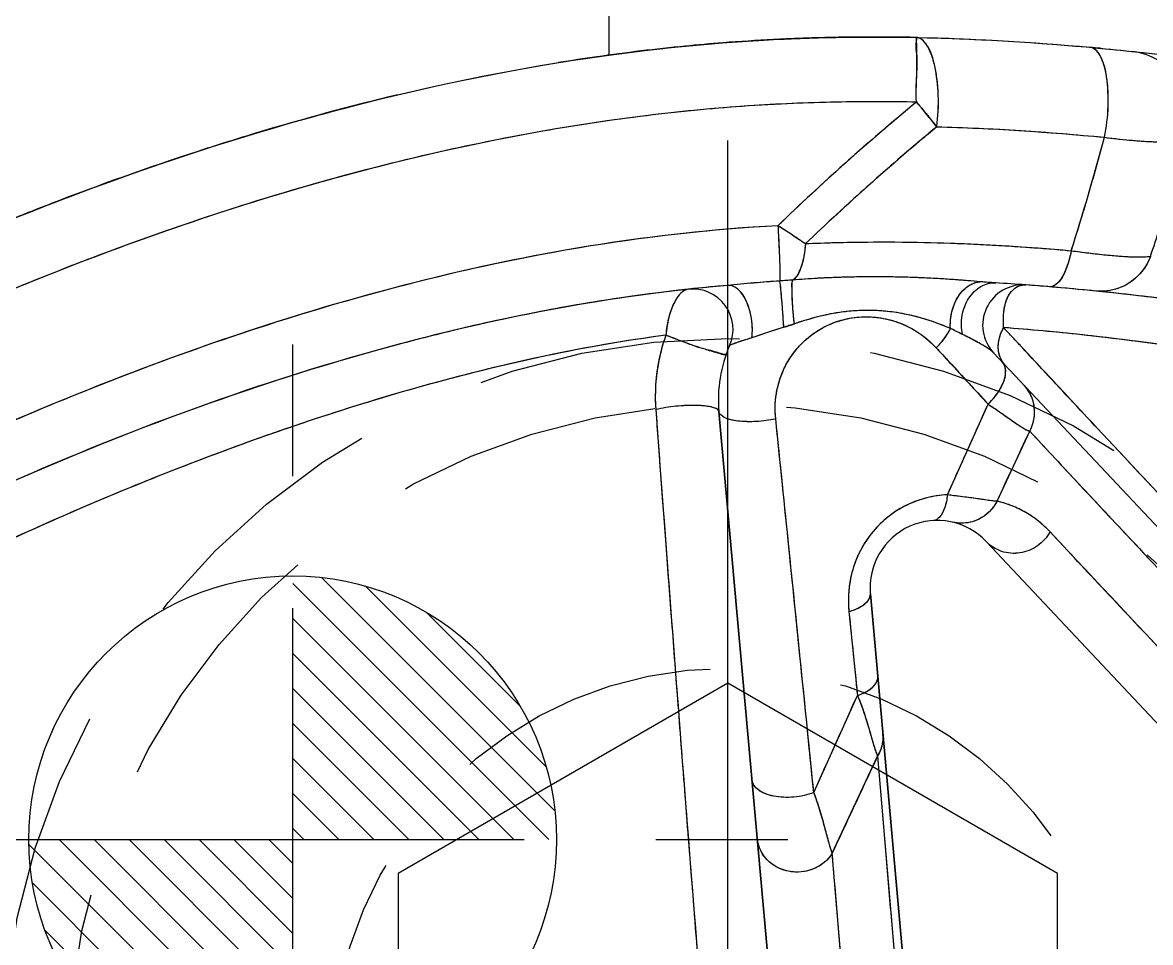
# Model space of a CAD drawing. Header units: millimetres. Extents: x 29875 to 31218, y -21313 to -20364.
# Drawn here: x 30574.47 to 30583.02, y -20643.32 to -20636.34 of the extents above; entities that cross this region are included whole.
import ezdxf

# ---------------------------------------------------------------- set-up
doc = ezdxf.new("R2010")
doc.units = ezdxf.units.MM
doc.header["$LTSCALE"] = 8
for name, pattern in [('CENTER', [2, 1.25, -0.25, 0.25, -0.25]), ('CENTER2', [1.125, 0.75, -0.125, 0.125, -0.125]), ('HIDDEN', [0.375, 0.25, -0.125]), ('HIDDEN2', [0.1875, 0.125, -0.0625])]:
    doc.linetypes.add(name, pattern=pattern)
for name, color, linetype in [('Cav-cor', 30, 'Continuous'), ('PIN', 5, 'Continuous'), ('PRODUCT', 1, 'Continuous'), ('SCREW', 52, 'HIDDEN')]:
    doc.layers.add(name, color=color, linetype=linetype)

# ---------------------------------------------------------------- blocks, each defined once
blk = doc.blocks.new('20100512.182342')
at = {"linetype": 'HIDDEN'}
blk.add_circle((0, 0), 5.5, dxfattribs=at)
at = {"layer": 'SCREW', "linetype": 'CENTER', "ltscale": 5}
blk.add_line((-7, 0), (7, 0), dxfattribs=at)
at = {"layer": 'SCREW', "linetype": 'Continuous'}
blk.add_lwpolyline([(-1.4434, 2.5), (-2.8868, 0), (-1.4434, -2.5), (1.4434, -2.5), (2.8868, 0), (1.4434, 2.5)], close=True, dxfattribs=at)
at = {"layer": 'SCREW'}
for radius in [5, 3]:
    blk.add_circle((0, 0), radius, dxfattribs=at)

msp = doc.modelspace()

# ---------------------------------------------------------------- hatches: boundary and pattern name
at = {"layer": 'PIN', "linetype": 'Continuous'}
h = msp.add_hatch(dxfattribs=at)
h.set_pattern_fill('ANSI31', color=141, scale=1.5, angle=90, style=0)
h.set_pattern_definition([(135, (63877.03219, -41308.11703), (-0.1325825215, -0.1325825215), [])])
h.paths.add_polyline_path([(30576.5198, -20642.5387), (30574.5198, -20642.5387, 0.414214), (30576.5198, -20644.5387)])
h.paths.add_polyline_path([(30576.5198, -20640.5387), (30576.5198, -20642.5387), (30578.5198, -20642.5387, 0.414214)])

# ---------------------------------------------------------------- linework, layer by layer
at = {"linetype": 'HIDDEN2'}
msp.add_lwpolyline([(30569.8198, -20651.2387), (30569.8198, -20637.2387, -0.414214), (30577.8198, -20629.2387), (30601.8198, -20629.2387, -0.414214), (30609.8198, -20637.2387), (30609.8198, -20651.2387, -0.414214), (30601.8198, -20659.2387), (30577.8198, -20659.2387, -0.414214)], format="xyb", close=True, dxfattribs=at)
at = {"layer": 'Cav-cor', "color": 241}
for p, q in [((30578.9179, -20627.6459), (30578.9179, -20636.591)), ((30581.9731, -20638.7241), (30581.9107, -20638.6569)), ((30582.0608, -20638.8184), (30581.9731, -20638.7241)), ((30579.833, -20638.7928), (30579.8329, -20638.7928)), ((30588.3525, -20645.785), (30581.8346, -20638.8481)), ((30582.2082, -20638.9768), (30582.0608, -20638.8184)), ((30579.7515, -20639.2933), (30580.1571, -20643.7982)), ((30581.4847, -20639.9247), (30581.7927, -20639.2372)), ((30581.8605, -20639.9724), (30582.1087, -20639.4419)), ((30587.7495, -20646.6328), (30581.7795, -20640.2791)), ((30581.4605, -20646.9006), (30580.8999, -20640.674)), ((30580.7377, -20640.8101), (30580.8017, -20641.4459)), ((30580.471, -20642.1817), (30580.8017, -20641.4459)), ((30580.6113, -20642.6424), (30580.9554, -20641.9069)), ((30580.9554, -20641.9069), (30581.3493, -20646.5882)), ((30580.9468, -20646.6461), (30580.6113, -20642.6424))]:
    msp.add_line(p, q, dxfattribs=at)
for centre, radius, start, end in [((30573.2206, -20643.6271), 10.4456, 38.43232, 39.76992), ((30593.4951, -20651.7018), 18.932, 129.69346, 133.73547), ((30563.5095, -20632.0826), 19.8406, 342.41626, 345.01017), ((30580.9338, -20651.3299), 13.0409, 94.90662, 96.22635), ((30580.9322, -20651.3123), 13.0232, 94.90607, 96.04966), ((30582.0576, -20638.6386), 0.306, 85.80029, 223.21562), ((30580.8115, -20655.5906), 17.3038, 85.79591, 86.55415), ((30580.6817, -20657.2897), 19.0078, 84.18061, 85.78107), ((30581.0087, -20651.966), 13.6814, 96.24768, 100.06876), ((30579.5526, -20638.6701), 0.306, 336.36188, 96.22379), ((30580.946, -20651.4462), 13.1578, 96.04804, 96.22267), ((30580.5177, -20658.9613), 20.6874, 83.9228, 84.19832), ((30579.2718, -20635.4968), 3.3036, 287.10761, 288.57039), ((30580.7674, -20639.2018), 1.02, 156.36232, 185.14459), ((31273.8621, -20588.2121), 696.4639, 184.2048427, 184.5753732), ((29615.2429, -20739.1565), 970.0873, 5.737156, 5.905365), ((30581.5186, -20640.7069), 0.7829, 92.48176, 117.27868), ((30581.6785, -20640.7509), 0.7995, 43.02741, 76.83908), ((30581.4078, -20640.6283), 0.51, 43.21628, 185.14459)]:
    msp.add_arc(centre, radius, start, end, dxfattribs=at)
for points, knots in [([(30578.9179, -20636.591), (30579.3323, -20636.5343), (30580.6494, -20636.408), (30581.9738, -20636.4674), (30582.8801, -20636.5626)], [0, 0, 0, 0, 0.31568, 1, 1, 1, 1]), ([(30581.2493, -20636.945), (30581.2477, -20636.913), (30581.2478, -20636.8501), (30581.2519, -20636.7593), (30581.2535, -20636.6758), (30581.2529, -20636.6031), (30581.2523, -20636.5504), (30581.2516, -20636.5155), (30581.2511, -20636.4952), (30581.25, -20636.4796), (30581.2496, -20636.4673), (30581.2478, -20636.462), (30581.2483, -20636.4572), (30581.2475, -20636.4571)], [0, 0, 0, 0, 0.196786, 0.385907, 0.558909, 0.709645, 0.832875, 0.882815, 0.924362, 0.957074, 0.980675, 0.995021, 1, 1, 1, 1]), ([(30581.4031, -20637.1342), (30581.414, -20637.0553), (30581.4198, -20636.9361), (30581.4084, -20636.7818), (30581.3912, -20636.6772), (30581.3649, -20636.5875), (30581.3297, -20636.508), (30581.2805, -20636.4578), (30581.2475, -20636.4571)], [0, 0, 0, 0, 0.326274, 0.486164, 0.633168, 0.760835, 0.864748, 1, 1, 1, 1]), ([(30582.675, -20637.2143), (30582.6912, -20637.1367), (30582.7051, -20637.0186), (30582.7043, -20636.8647), (30582.694, -20636.7596), (30582.6745, -20636.6695), (30582.6469, -20636.5988), (30582.612, -20636.5496), (30582.5796, -20636.533), (30582.5648, -20636.5317)], [0, 0, 0, 0, 0.325048, 0.484035, 0.630137, 0.757044, 0.860486, 0.939333, 1, 1, 1, 1]), ([(30583.304, -20637.229), (30583.3274, -20637.1575), (30583.3425, -20637.0022), (30583.2641, -20636.7837), (30583.1004, -20636.6205), (30582.9539, -20636.5703), (30582.8801, -20636.5626)], [0, 0, 0, 0, 0.251614, 0.502522, 0.751882, 1, 1, 1, 1]), ([(30563.5019, -20651.7936), (30563.7693, -20650.7819), (30564.3811, -20648.7778), (30565.4167, -20646.3663), (30566.4628, -20644.551), (30567.3703, -20643.2669), (30568.2389, -20642.2842), (30569.0016, -20641.5664), (30569.8063, -20640.896), (30570.8786, -20640.1419), (30572.2397, -20639.356), (30573.6532, -20638.669), (30575.5872, -20637.8674), (30577.6051, -20637.2698), (30579.6797, -20636.9672), (30580.7288, -20636.9344), (30581.2522, -20636.9448)], [0, 0, 0, 0, 0.124982, 0.249924, 0.312427, 0.374929, 0.437425, 0.468684, 0.499945, 0.56245, 0.624963, 0.687484, 0.750007, 0.874949, 0.937473, 1, 1, 1, 1]), ([(30581.2522, -20636.9448), (30581.0713, -20637.0951), (30580.713, -20637.4001), (30580.3687, -20637.7209), (30580.1993, -20637.8841)], [0, 0, 0, 0, 0.50001, 1, 1, 1, 1]), ([(30582.675, -20637.2143), (30582.7489, -20637.2237), (30582.8849, -20637.2386), (30583.0673, -20637.25), (30583.1923, -20637.2498), (30583.2658, -20637.2407), (30583.2932, -20637.2338), (30583.3039, -20637.229)], [0, 0, 0, 0, 0.353511, 0.648384, 0.867217, 0.944588, 1, 1, 1, 1]), ([(30580.1993, -20637.8841), (30579.7187, -20637.9104), (30578.7599, -20638.0163), (30576.8764, -20638.4207), (30575.0531, -20639.0582), (30573.3007, -20639.8534), (30571.6013, -20640.7528), (30570.0026, -20641.8467), (30568.6301, -20643.1987), (30567.7244, -20644.3249), (30566.9364, -20645.5356), (30566.0289, -20647.2331), (30565.1237, -20649.4667), (30564.5743, -20651.3116), (30564.3325, -20652.2423)], [0, 0, 0, 0, 0.062562, 0.125113, 0.250111, 0.312641, 0.375164, 0.50003, 0.562525, 0.625022, 0.687525, 0.750031, 0.874998, 1, 1, 1, 1]), ([(30580.1991, -20637.8841), (30580.2018, -20637.9325), (30580.2064, -20638.0238), (30580.2119, -20638.1471), (30580.2138, -20638.2385), (30580.215, -20638.2872), (30580.2134, -20638.3038)], [0, 0, 0, 0, 0.346217, 0.653037, 0.880757, 1, 1, 1, 1]), ([(30580.407, -20638.0227), (30580.3908, -20638.0114), (30580.3222, -20637.9642), (30580.2523, -20637.9189), (30580.1992, -20637.8841)], [0, 0, 0, 0, 0.23684, 1, 1, 1, 1]), ([(30582.4231, -20638.0764), (30582.2558, -20638.0616), (30581.5852, -20638.0109), (30580.911, -20638.0007), (30580.4069, -20638.0227)], [0, 0, 0, 0, 0.249731, 1, 1, 1, 1]), ([(30580.4071, -20638.0227), (30580.4028, -20638.0827), (30580.3906, -20638.1658), (30580.3513, -20638.2568), (30580.3255, -20638.2877), (30580.3115, -20638.2964)], [0, 0, 0, 0, 0.608198, 0.833635, 1, 1, 1, 1]), ([(30582.423, -20638.0764), (30582.4154, -20638.1144), (30582.4013, -20638.1684), (30582.3748, -20638.2351), (30582.3435, -20638.2966), (30582.2975, -20638.3506), (30582.2585, -20638.3474)], [0, 0, 0, 0, 0.351412, 0.506873, 0.644362, 1, 1, 1, 1]), ([(30583.0239, -20638.1177), (30583.0128, -20638.1201), (30582.9857, -20638.1231), (30582.9142, -20638.1249), (30582.7951, -20638.1187), (30582.6219, -20638.1022), (30582.4931, -20638.086), (30582.4231, -20638.0764)], [0, 0, 0, 0, 0.056592, 0.135134, 0.355043, 0.64894, 1, 1, 1, 1]), ([(30583.0239, -20638.1177), (30582.9935, -20638.1992), (30582.8774, -20638.346), (30582.6944, -20638.3885), (30582.6089, -20638.3798)], [0, 0, 0, 0, 0.502945, 1, 1, 1, 1]), ([(30581.731, -20638.3091), (30581.6201, -20638.2999), (30581.3917, -20638.2812), (30581.0419, -20638.2707), (30580.6794, -20638.2726), (30580.4351, -20638.2864), (30580.3115, -20638.2964)], [0, 0, 0, 0, 0.234911, 0.483784, 0.738249, 1, 1, 1, 1]), ([(30579.9985, -20638.5889), (30579.9931, -20638.554), (30579.9788, -20638.4961), (30579.9452, -20638.4235), (30579.9083, -20638.3738), (30579.8655, -20638.3421), (30579.833, -20638.3355), (30579.8184, -20638.3368)], [0, 0, 0, 0, 0.317355, 0.53114, 0.715395, 0.868692, 1, 1, 1, 1]), ([(30580.2134, -20638.3038), (30580.1467, -20638.3079), (30580.015, -20638.318), (30579.8836, -20638.3315), (30579.8185, -20638.3371)], [0, 0, 0, 0, 0.505564, 1, 1, 1, 1]), ([(30580.2436, -20638.6542), (30580.2413, -20638.6146), (30580.2362, -20638.5388), (30580.2287, -20638.4359), (30580.2206, -20638.3589), (30580.2168, -20638.3176), (30580.2134, -20638.3038)], [0, 0, 0, 0, 0.338247, 0.647482, 0.879463, 1, 1, 1, 1]), ([(30580.3239, -20638.6283), (30580.3197, -20638.591), (30580.3129, -20638.5198), (30580.3069, -20638.423), (30580.3053, -20638.3548), (30580.3078, -20638.3154), (30580.3097, -20638.3014), (30580.3115, -20638.2964)], [0, 0, 0, 0, 0.338387, 0.644023, 0.874291, 0.951484, 1, 1, 1, 1]), ([(30581.5072, -20638.6633), (30581.5045, -20638.621), (30581.5122, -20638.5365), (30581.5575, -20638.4232), (30581.632, -20638.339), (30581.6991, -20638.3116), (30581.731, -20638.3091)], [0, 0, 0, 0, 0.278699, 0.548419, 0.789756, 1, 1, 1, 1]), ([(30581.5983, -20638.7086), (30581.5886, -20638.6616), (30581.5876, -20638.5644), (30581.6367, -20638.4328), (30581.7291, -20638.3376), (30581.813, -20638.3158), (30581.8515, -20638.3181)], [0, 0, 0, 0, 0.272526, 0.538273, 0.780336, 1, 1, 1, 1]), ([(30581.8515, -20638.3181), (30581.8417, -20638.3175), (30581.8015, -20638.3149), (30581.7614, -20638.3117), (30581.731, -20638.3091)], [0, 0, 0, 0, 0.244182, 1, 1, 1, 1]), ([(30581.9108, -20638.6569), (30581.9071, -20638.6134), (30581.908, -20638.5328), (30581.9351, -20638.425), (30581.9861, -20638.3597), (30582.0381, -20638.3342), (30582.066, -20638.3323), (30582.08, -20638.3334)], [0, 0, 0, 0, 0.319172, 0.584437, 0.801118, 0.897315, 1, 1, 1, 1]), ([(30579.5194, -20638.3659), (30578.7303, -20638.452), (30576.9157, -20638.8167), (30574.1924, -20639.8434), (30571.7083, -20641.1578), (30570.4421, -20642.0876), (30569.9141, -20642.5514)], [0, 0, 0, 0, 0.232729, 0.537962, 0.790975, 1, 1, 1, 1]), ([(30579.5195, -20638.366), (30579.4983, -20638.3683), (30579.4659, -20638.389), (30579.4341, -20638.4291), (30579.3995, -20638.4898), (30579.3664, -20638.5856), (30579.3535, -20638.6692), (30579.3493, -20638.714)], [0, 0, 0, 0, 0.156707, 0.259118, 0.379481, 0.668525, 1, 1, 1, 1]), ([(30591.8867, -20640.2377), (30591.223, -20640.0753), (30589.4572, -20639.6583), (30586.5574, -20639.0307), (30584.137, -20638.5592), (30582.89, -20638.4093), (30582.6851, -20638.3877)], [0, 0, 0, 0, 0.217474, 0.575912, 0.929783, 1, 1, 1, 1]), ([(30581.5072, -20638.6633), (30581.4228, -20638.6272), (30581.2413, -20638.5632), (30580.9471, -20638.5171), (30580.6325, -20638.5358), (30580.4268, -20638.5939), (30580.3239, -20638.6283)], [0, 0, 0, 0, 0.226909, 0.474123, 0.731531, 1, 1, 1, 1]), ([(30580.0025, -20638.7338), (30580.0037, -20638.7221), (30580.0069, -20638.6738), (30580.004, -20638.6251), (30579.9985, -20638.5889)], [0, 0, 0, 0, 0.243912, 1, 1, 1, 1]), ([(30580.1821, -20639.3484), (30580.1745, -20639.2743), (30580.1821, -20639.1201), (30580.2661, -20638.9031), (30580.418, -20638.7244), (30580.6172, -20638.6084), (30580.8365, -20638.5641), (30581.0518, -20638.5883), (30581.2455, -20638.6716), (30581.3531, -20638.7601), (30581.3993, -20638.8102)], [0, 0, 0, 0, 0.127256, 0.258483, 0.390384, 0.519672, 0.644761, 0.765757, 0.883686, 1, 1, 1, 1]), ([(30580.2436, -20638.6542), (30580.2022, -20638.6669), (30580.1218, -20638.6934), (30580.0419, -20638.7215), (30580.0025, -20638.7338)], [0, 0, 0, 0, 0.51201, 1, 1, 1, 1]), ([(30581.3993, -20638.8102), (30581.4108, -20638.7989), (30581.4525, -20638.7545), (30581.4881, -20638.7038), (30581.5072, -20638.6633)], [0, 0, 0, 0, 0.264814, 1, 1, 1, 1]), ([(30581.5983, -20638.7086), (30581.5909, -20638.705), (30581.5605, -20638.69), (30581.5301, -20638.6748), (30581.5072, -20638.6633)], [0, 0, 0, 0, 0.243133, 1, 1, 1, 1]), ([(30581.92, -20638.939), (30581.9046, -20638.9226), (30581.8795, -20638.882), (30581.866, -20638.8096), (30581.8764, -20638.7316), (30581.8972, -20638.6813), (30581.9108, -20638.657)], [0, 0, 0, 0, 0.224754, 0.462892, 0.721557, 1, 1, 1, 1]), ([(30593.6073, -20641.0911), (30592.9338, -20640.9158), (30591.9212, -20640.663), (30590.5691, -20640.3455), (30589.5694, -20640.1206), (30588.6217, -20639.9158), (30587.5722, -20639.6816), (30586.4777, -20639.4243), (30585.307, -20639.1675), (30584.2085, -20638.9548), (30583.0821, -20638.7733), (30582.3123, -20638.6869), (30581.9107, -20638.6569)], [0, 0, 0, 0, 0.174614, 0.261836, 0.348463, 0.43171, 0.505097, 0.618261, 0.713794, 0.805795, 0.898957, 1, 1, 1, 1]), ([(30579.3495, -20638.714), (30578.5183, -20638.825), (30577.2624, -20639.1352), (30575.6268, -20639.7191), (30574.382, -20640.2491), (30573.1599, -20640.849), (30571.9737, -20641.5261), (30570.8435, -20642.2975), (30570.1473, -20642.8897), (30569.8187, -20643.2058)], [0, 0, 0, 0, 0.235748, 0.361238, 0.488212, 0.615827, 0.743751, 0.871837, 1, 1, 1, 1]), ([(30579.3495, -20638.714), (30579.3334, -20638.7593), (30579.2788, -20638.9421), (30579.2623, -20639.1363), (30579.2729, -20639.2785)], [0, 0, 0, 0, 0.251808, 1, 1, 1, 1]), ([(30579.6465, -20638.8213), (30579.6218, -20638.8134), (30579.5218, -20638.7803), (30579.4229, -20638.7441), (30579.3495, -20638.714)], [0, 0, 0, 0, 0.246507, 1, 1, 1, 1]), ([(30580.0025, -20638.7338), (30579.9808, -20638.7406), (30579.9496, -20638.7503), (30579.9102, -20638.7631), (30579.8853, -20638.7714), (30579.8649, -20638.7787), (30579.8488, -20638.7845), (30579.8394, -20638.7892), (30579.8336, -20638.7913), (30579.833, -20638.7928)], [0, 0, 0, 0, 0.378652, 0.545476, 0.692272, 0.815063, 0.909795, 0.972431, 1, 1, 1, 1]), ([(30581.7377, -20638.7816), (30581.7271, -20638.7755), (30581.6813, -20638.75), (30581.6345, -20638.7262), (30581.5983, -20638.7086)], [0, 0, 0, 0, 0.233723, 1, 1, 1, 1]), ([(30581.8106, -20638.8278), (30581.8054, -20638.824), (30581.7818, -20638.8075), (30581.7571, -20638.7927), (30581.7377, -20638.7816)], [0, 0, 0, 0, 0.224106, 1, 1, 1, 1]), ([(30579.7616, -20638.8543), (30579.7538, -20638.8525), (30579.7151, -20638.8426), (30579.6769, -20638.8309), (30579.6465, -20638.8213)], [0, 0, 0, 0, 0.200263, 1, 1, 1, 1]), ([(30579.8067, -20638.8591), (30579.8062, -20638.8604), (30579.8009, -20638.8612), (30579.7927, -20638.8604), (30579.7785, -20638.8582), (30579.7678, -20638.8558), (30579.7616, -20638.8543)], [0, 0, 0, 0, 0.086568, 0.279296, 0.584589, 1, 1, 1, 1]), ([(30581.3993, -20638.8102), (30581.4324, -20638.846), (30581.5636, -20638.9883), (30581.6947, -20639.1307), (30581.7927, -20639.2372)], [0, 0, 0, 0, 0.251822, 1, 1, 1, 1]), ([(30581.8346, -20638.8481), (30581.833, -20638.8464), (30581.8255, -20638.8391), (30581.8172, -20638.8326), (30581.8106, -20638.8278)], [0, 0, 0, 0, 0.217512, 1, 1, 1, 1]), ([(30581.8861, -20639.1188), (30581.8957, -20639.102), (30581.9226, -20639.0472), (30581.9347, -20638.9754), (30581.9145, -20638.9374)], [0, 0, 0, 0, 0.30995, 1, 1, 1, 1]), ([(30588.5111, -20645.5666), (30587.8142, -20644.8545), (30586.5707, -20643.6192), (30584.9306, -20641.8776), (30583.5295, -20640.3903), (30582.6496, -20639.4509), (30582.2082, -20638.9768)], [0, 0, 0, 0, 0.327786, 0.576559, 0.786925, 1, 1, 1, 1]), ([(30581.7928, -20639.2373), (30581.8021, -20639.2283), (30581.837, -20639.192), (30581.8676, -20639.1513), (30581.8861, -20639.1188)], [0, 0, 0, 0, 0.257316, 1, 1, 1, 1]), ([(30582.1087, -20639.4419), (30582.138, -20639.3875), (30582.164, -20639.2582), (30582.1075, -20639.1386), (30582.0658, -20639.0941)], [0, 0, 0, 0, 0.503194, 1, 1, 1, 1]), ([(30579.7515, -20639.2933), (30579.7508, -20639.2862), (30579.7349, -20639.2706), (30579.7, -20639.2595), (30579.6479, -20639.2502), (30579.5547, -20639.2444), (30579.4272, -20639.2503), (30579.3232, -20639.2663), (30579.2729, -20639.2785)], [0, 0, 0, 0, 0.043492, 0.117631, 0.225908, 0.362562, 0.68521, 1, 1, 1, 1]), ([(30580.1821, -20639.3484), (30580.1343, -20639.3595), (30580.0608, -20639.3695), (30579.9644, -20639.3712), (30579.8978, -20639.3667), (30579.8397, -20639.3559), (30579.7886, -20639.3396), (30579.7533, -20639.3132), (30579.7515, -20639.2933)], [0, 0, 0, 0, 0.323445, 0.484646, 0.633719, 0.763355, 0.868309, 1, 1, 1, 1]), ([(30581.7928, -20639.2373), (30581.8304, -20639.2611), (30581.8972, -20639.3066), (30581.9851, -20639.3696), (30582.0462, -20639.4114), (30582.0854, -20639.4334), (30582.1016, -20639.4402), (30582.1087, -20639.4419)], [0, 0, 0, 0, 0.354411, 0.642162, 0.861256, 0.941758, 1, 1, 1, 1]), ([(30582.1087, -20639.4419), (30582.3808, -20639.7347), (30583.0688, -20640.4709), (30584.3472, -20641.8237), (30586.0886, -20643.6853), (30587.3931, -20645.123), (30588.1147, -20645.9365)], [0, 0, 0, 0, 0.135545, 0.341705, 0.631227, 1, 1, 1, 1]), ([(30581.4847, -20639.9247), (30581.4808, -20639.9587), (30581.4692, -20640.0178), (30581.4427, -20640.0739), (30581.4254, -20640.0932)], [0, 0, 0, 0, 0.568498, 1, 1, 1, 1]), ([(30581.8605, -20639.9724), (30581.8425, -20639.9732), (30581.7969, -20639.9667), (30581.716, -20639.9546), (30581.6087, -20639.9401), (30581.5287, -20639.931), (30581.4848, -20639.9248)], [0, 0, 0, 0, 0.143083, 0.361803, 0.648861, 1, 1, 1, 1]), ([(30581.8605, -20639.9724), (30581.8306, -20640.0312), (30581.7302, -20640.132), (30581.5881, -20640.1468), (30581.5247, -20640.1319)], [0, 0, 0, 0, 0.503429, 1, 1, 1, 1]), ([(30581.1597, -20640.0111), (30581.0694, -20640.0578), (30580.9053, -20640.189), (30580.8047, -20640.3729), (30580.7732, -20640.4702)], [0, 0, 0, 0, 0.498925, 1, 1, 1, 1]), ([(30582.2629, -20640.2053), (30582.2397, -20640.2471), (30582.1732, -20640.3207), (30582.0372, -20640.3757), (30581.8925, -20640.3646), (30581.8109, -20640.3124), (30581.7795, -20640.2791)], [0, 0, 0, 0, 0.25466, 0.507799, 0.756035, 1, 1, 1, 1]), ([(30587.9462, -20646.3591), (30587.6296, -20646.0011), (30586.9968, -20645.2916), (30585.8138, -20643.993), (30584.237, -20642.2987), (30582.9696, -20640.9625), (30582.2629, -20640.2053)], [0, 0, 0, 0, 0.171166, 0.340448, 0.629091, 1, 1, 1, 1]), ([(30580.7732, -20640.4702), (30580.7641, -20640.4983), (30580.7349, -20640.609), (30580.7291, -20640.7257), (30580.7377, -20640.8101)], [0, 0, 0, 0, 0.258511, 1, 1, 1, 1]), ([(30580.7377, -20640.8101), (30580.7613, -20640.8028), (30580.8042, -20640.7866), (30580.8574, -20640.7543), (30580.8928, -20640.7172), (30580.9011, -20640.687), (30580.8999, -20640.674)], [0, 0, 0, 0, 0.330367, 0.608035, 0.826187, 1, 1, 1, 1]), ([(30580.8018, -20641.4461), (30580.8247, -20641.4383), (30580.8617, -20641.4226), (30580.9068, -20641.393), (30580.9433, -20641.3579), (30580.9583, -20641.3218), (30580.9563, -20641.3005)], [0, 0, 0, 0, 0.322292, 0.533271, 0.714175, 1, 1, 1, 1]), ([(30580.8018, -20641.4461), (30580.8183, -20641.4818), (30580.8448, -20641.5525), (30580.8856, -20641.6817), (30580.911, -20641.7745), (30580.9288, -20641.832)], [0, 0, 0, 0, 0.289787, 0.55591, 1, 1, 1, 1]), ([(30580.9554, -20641.9069), (30580.9708, -20641.8822), (30580.994, -20641.8281), (30580.9985, -20641.7693), (30580.9959, -20641.7407)], [0, 0, 0, 0, 0.503689, 1, 1, 1, 1]), ([(30580.9288, -20641.832), (30580.93, -20641.8358), (30580.9345, -20641.85), (30580.9391, -20641.8641), (30580.9427, -20641.8743)], [0, 0, 0, 0, 0.269163, 1, 1, 1, 1]), ([(30580.9427, -20641.8743), (30580.9438, -20641.8775), (30580.9477, -20641.8884), (30580.9519, -20641.8993), (30580.9554, -20641.9069)], [0, 0, 0, 0, 0.284002, 1, 1, 1, 1]), ([(30580.471, -20642.1818), (30580.4232, -20642.2005), (30580.3458, -20642.217), (30580.2428, -20642.2194), (30580.169, -20642.2109), (30580.1042, -20642.1927), (30580.052, -20642.1659), (30580.0157, -20642.1309), (30580.0043, -20642.1016), (30580.0031, -20642.0879)], [0, 0, 0, 0, 0.293968, 0.44498, 0.588234, 0.717434, 0.828519, 0.920877, 1, 1, 1, 1]), ([(30580.6113, -20642.6424), (30580.6016, -20642.6172), (30580.5836, -20642.5548), (30580.5553, -20642.4489), (30580.52, -20642.3202), (30580.4904, -20642.2289), (30580.4711, -20642.1819)], [0, 0, 0, 0, 0.168429, 0.403404, 0.683863, 1, 1, 1, 1]), ([(30580.6113, -20642.6424), (30580.5784, -20642.6944), (30580.4738, -20642.7789), (30580.2782, -20642.7971), (30580.1043, -20642.7084), (30580.0482, -20642.5894), (30580.043, -20642.5309)], [0, 0, 0, 0, 0.251055, 0.509254, 0.760523, 1, 1, 1, 1])]:
    msp.add_open_spline(points, degree=3, knots=knots, dxfattribs=at)
for points in [[(30582.8801, -20636.5626), (30583.8279, -20636.662), (30584.7756, -20636.821), (30585.7194, -20637.0024)], [(30574.4215, -20637.8222), (30575.8808, -20637.238), (30577.3901, -20636.8), (30578.9179, -20636.591)], [(30581.4037, -20637.1342), (30581.8281, -20637.1454), (30582.2523, -20637.1735), (30582.675, -20637.2143)], [(30580.3115, -20638.2964), (30580.2788, -20638.2992), (30580.2461, -20638.3014), (30580.2133, -20638.3034)], [(30581.9145, -20638.9374), (30581.9112, -20638.9311), (30581.907, -20638.9251), (30581.9021, -20638.9199)]]:
    msp.add_open_spline(points, degree=3, dxfattribs=at)
at = {"layer": 'PIN', "color": 141, "linetype": 'CENTER2'}
for p, q in [((30576.5198, -20646.784), (30576.5198, -20638.2933)), ((30572.2745, -20642.5387), (30580.7652, -20642.5387))]:
    msp.add_line(p, q, dxfattribs=at)
at = {"layer": 'PIN', "color": 141, "linetype": 'Continuous'}
msp.add_circle((30576.5198, -20642.5387), 2, dxfattribs=at)
at = {"layer": 'PRODUCT'}
for p, q in [((30581.8346, -20638.8481), (30588.3525, -20645.785)), ((30580.1571, -20643.7982), (30579.7515, -20639.2933)), ((30587.7495, -20646.6328), (30581.7795, -20640.2791)), ((30580.8999, -20640.674), (30581.4596, -20646.8905))]:
    msp.add_line(p, q, dxfattribs=at)
for centre, radius, start, end in [((30582.0576, -20638.6386), 0.306, 85.80174, 223.21451), ((30579.5526, -20638.6702), 0.306, 336.36985, 96.22379), ((30580.7674, -20639.2018), 1.02, 156.36049, 185.14459), ((30581.4078, -20640.6283), 0.51, 43.21628, 185.14459)]:
    msp.add_arc(centre, radius, start, end, dxfattribs=at)
for points, start_tangent, end_tangent in [([(30562.9969, -20651.6853), (30568.3241, -20641.517), (30573.2826, -20638.3111), (30580.1646, -20636.4731), (30581.2475, -20636.4571)], (0.255582, 0.966787), (0.999803, -0.019852)), ([(30580.2926, -20636.4671), (30580.1646, -20636.4731), (30579.7821, -20636.4978)], (-0.99911, -0.042184), (-0.996957, -0.077955)), ([(30580.5558, -20636.4584), (30580.2926, -20636.4671)], (-0.999708, -0.024175), (-0.99911, -0.042184)), ([(30580.8372, -20636.4542), (30580.5558, -20636.4584)], (-0.999984, -0.005681), (-0.999708, -0.024175)), ([(30581.0845, -20636.4547), (30580.8372, -20636.4542)], (-0.999951, 0.009917), (-0.999984, -0.005681)), ([(30581.1289, -20636.4552), (30581.0845, -20636.4547)], (-0.99992, 0.01265), (-0.999951, 0.009917)), ([(30581.2473, -20636.4571), (30581.1289, -20636.4552)], (-0.999803, 0.019839), (-0.99992, 0.01265)), ([(30581.2493, -20636.945), (30581.252, -20636.7435), (30581.2526, -20636.5818), (30581.2505, -20636.4861), (30581.2475, -20636.4571)], (-0.048439, 0.998826), (-0.999803, 0.019859)), ([(30581.2475, -20636.4571), (30582.5648, -20636.5317)], (0.999803, -0.019852), (0.995927, -0.090163)), ([(30581.4031, -20637.1342), (30581.4152, -20636.8956), (30581.3881, -20636.6728), (30581.3278, -20636.5151), (30581.2475, -20636.4571)], (0.1377, 0.990474), (-0.999803, 0.019851)), ([(30579.4963, -20636.523), (30578.8263, -20636.6038)], (-0.99524, -0.097451), (-0.989948, -0.14143)), ([(30579.7821, -20636.4978), (30579.4963, -20636.523)], (-0.996957, -0.077955), (-0.99524, -0.097451)), ([(30582.5648, -20636.5317), (30582.8801, -20636.5626)], (0.995927, -0.090163), (0.994539, -0.104369)), ([(30582.675, -20637.2143), (30582.7034, -20636.978), (30582.6913, -20636.7552), (30582.6415, -20636.5947), (30582.5648, -20636.5317)], (0.205049, 0.978752), (-0.995927, 0.090165)), ([(30582.6461, -20636.5392), (30582.5649, -20636.5317)], (-0.99558, 0.093921), (-0.995927, 0.090169)), ([(30582.8801, -20636.5626), (30585.7311, -20637.0046)], (0.994539, -0.104369), (0.981996, -0.1889)), ([(30583.304, -20637.229), (30583.3256, -20637.0043), (30583.2495, -20636.7924), (30583.0906, -20636.6349), (30582.8801, -20636.5626)], (0.310826, 0.950467), (-0.994554, 0.104219)), ([(30578.8263, -20636.6038), (30578.5355, -20636.6481)], (-0.989948, -0.14143), (-0.987157, -0.159754)), ([(30577.3168, -20636.8923), (30576.2386, -20637.1834)], (-0.972823, -0.23155), (-0.957478, -0.288507)), ([(30563.5019, -20651.7936), (30564.2076, -20649.4415), (30565.0018, -20647.3762), (30565.8752, -20645.5894), (30566.8104, -20644.0721), (30567.7902, -20642.8042), (30568.7683, -20641.7889), (30569.7625, -20640.9503), (30570.856, -20640.1842), (30572.0618, -20639.4727), (30573.3334, -20638.8327), (30574.5718, -20638.2942), (30575.6959, -20637.8752), (30576.7008, -20637.5609), (30577.6184, -20637.3264), (30578.4669, -20637.1565), (30579.2509, -20637.0419), (30579.974, -20636.974), (30580.6397, -20636.9448), (30581.2522, -20636.9448)], (0.255559, 0.966793), (0.999803, -0.019855)), ([(30581.2522, -20636.9448), (30580.7014, -20637.4175), (30580.1993, -20637.8841)], (-0.769234, -0.638967), (-0.720185, -0.693782)), ([(30581.2493, -20636.945), (30581.3028, -20637.0098), (30581.3545, -20637.0734), (30581.4031, -20637.1342)], (0.639554, -0.768746), (0.620615, -0.784115)), ([(30581.4037, -20637.1342), (30580.8838, -20637.5816), (30580.4069, -20638.0227)], (-0.769062, -0.639174), (-0.72208, -0.69181)), ([(30581.4037, -20637.1342), (30582.027, -20637.1623), (30582.675, -20637.2143)], (0.999653, -0.026337), (0.995359, -0.096235)), ([(30576.2386, -20637.1834), (30575.8716, -20637.2977)], (-0.957478, -0.288507), (-0.951856, -0.306545)), ([(30582.4231, -20638.0764), (30582.5513, -20637.6556), (30582.675, -20637.2143)], (0.302115, 0.953271), (0.25843, 0.96603)), ([(30582.675, -20637.2143), (30582.8632, -20637.235), (30583.0453, -20637.2475), (30583.2016, -20637.2472), (30583.3039, -20637.229)], (0.992114, -0.125338), (0.913187, 0.407541)), ([(30583.0239, -20638.1177), (30583.167, -20637.6805), (30583.3039, -20637.229)], (0.321217, 0.947006), (0.279073, 0.96027)), ([(30575.8716, -20637.2977), (30574.7509, -20637.6931)], (-0.951856, -0.306545), (-0.933852, -0.35766)), ([(30574.7509, -20637.6931), (30574.5305, -20637.7788)], (-0.933852, -0.35766), (-0.930205, -0.367041)), ([(30574.5305, -20637.7788), (30574.4041, -20637.8291)], (-0.930205, -0.367041), (-0.928104, -0.372322)), ([(30580.1993, -20637.8841), (30578.6847, -20638.0535), (30577.3549, -20638.3383), (30576.1823, -20638.6847), (30575.1399, -20639.0605), (30574.2076, -20639.4476), (30573.3797, -20639.8311), (30572.6507, -20640.2021), (30571.9868, -20640.5718), (30571.356, -20640.9568), (30570.7299, -20641.3789), (30570.0846, -20641.866), (30569.6175, -20642.2597)], (-0.998497, -0.054798), (-0.748719, -0.662888)), ([(30580.1991, -20637.8841), (30580.2066, -20638.0293), (30580.2118, -20638.1581), (30580.2142, -20638.2538), (30580.2134, -20638.3038)], (0.055723, -0.998446), (-0.096703, -0.995313)), ([(30580.407, -20638.0227), (30580.307, -20637.9548), (30580.1992, -20637.8841)], (-0.822466, 0.568815), (-0.836303, 0.548267)), ([(30582.4231, -20638.0764), (30582.0857, -20638.0496), (30581.7119, -20638.0275), (30581.305, -20638.0134), (30580.8688, -20638.0106), (30580.4069, -20638.0227)], (-0.996072, 0.088547), (-0.999046, -0.043681)), ([(30580.4071, -20638.0227), (30580.389, -20638.148), (30580.3557, -20638.2431), (30580.3115, -20638.2964)], (-0.071219, -0.997461), (-0.849394, -0.527759)), ([(30582.423, -20638.0764), (30582.3801, -20638.2211), (30582.3218, -20638.317), (30582.2585, -20638.3474)], (-0.197804, -0.980242), (-0.996543, 0.08308)), ([(30583.0239, -20638.1177), (30582.9781, -20638.123), (30582.9054, -20638.1234), (30582.807, -20638.1184), (30582.6879, -20638.1081), (30582.5566, -20638.0936), (30582.4231, -20638.0764)], (-0.976854, -0.213909), (-0.990863, 0.134875)), ([(30583.0239, -20638.1177), (30582.9286, -20638.2656), (30582.781, -20638.3588), (30582.6089, -20638.3798)], (-0.34972, -0.936854), (-0.994881, 0.101052)), ([(30581.731, -20638.3091), (30581.638, -20638.3013), (30581.5316, -20638.2931), (30581.4106, -20638.2852), (30581.2748, -20638.2787), (30581.1283, -20638.2742), (30580.9806, -20638.2723), (30580.8417, -20638.2726), (30580.7172, -20638.2747), (30580.6047, -20638.2784), (30580.5013, -20638.2833), (30580.4045, -20638.2894), (30580.3115, -20638.2964)], (-0.996531, 0.083228), (-0.996776, -0.080233)), ([(30579.8184, -20638.3368), (30577.1532, -20638.83), (30574.0469, -20639.9805), (30571.6348, -20641.2746), (30569.9056, -20642.5588)], (-0.996339, -0.085495), (-0.750753, -0.660583)), ([(30579.9985, -20638.5889), (30579.9596, -20638.4559), (30579.8947, -20638.365), (30579.8184, -20638.3368)], (-0.154468, 0.987998), (-0.996328, -0.085618)), ([(30580.2134, -20638.3038), (30580.119, -20638.3103), (30580.017, -20638.3187), (30579.9148, -20638.3282), (30579.8185, -20638.3371)], (-0.998194, -0.060079), (-0.996399, -0.084792)), ([(30580.3115, -20638.2964), (30580.2634, -20638.3001), (30580.2133, -20638.3034)], (-0.996227, -0.086782), (-0.998143, -0.060921)), ([(30580.2436, -20638.6542), (30580.233, -20638.4972), (30580.222, -20638.369), (30580.2134, -20638.3038)], (-0.059247, 0.998243), (-0.242546, 0.97014)), ([(30580.3239, -20638.6283), (30580.3106, -20638.4803), (30580.3061, -20638.3599), (30580.3115, -20638.2964)], (-0.11102, 0.993818), (0.331993, 0.943282)), ([(30581.5072, -20638.6633), (30581.5304, -20638.496), (30581.6135, -20638.3646), (30581.731, -20638.3091)], (-0.063496, 0.997982), (0.996979, 0.077668)), ([(30581.5983, -20638.7086), (30581.5965, -20638.5648), (30581.6471, -20638.4341), (30581.7389, -20638.3453), (30581.8515, -20638.3181)], (-0.20282, 0.979216), (0.998197, -0.060024)), ([(30581.8515, -20638.3181), (30581.7919, -20638.314), (30581.731, -20638.3091)], (-0.998195, 0.060056), (-0.996531, 0.083223)), ([(30582.0797, -20638.3333), (30581.8515, -20638.3181)], (-0.997315, 0.073229), (-0.998196, 0.060046)), ([(30581.9108, -20638.6569), (30581.9116, -20638.5426), (30581.9326, -20638.4493), (30581.9707, -20638.3823), (30582.0212, -20638.3433)], (-0.084306, 0.99644), (0.915595, 0.402102)), ([(30582.0212, -20638.3433), (30582.08, -20638.3334)], (0.915595, 0.402102), (0.997296, -0.073492)), ([(30582.2585, -20638.3474), (30582.0797, -20638.3333)], (-0.996544, 0.083066), (-0.997315, 0.073229)), ([(30582.6089, -20638.3798), (30582.2585, -20638.3474)], (-0.994879, 0.101074), (-0.996544, 0.083066)), ([(30579.5194, -20638.3659), (30578.6168, -20638.4953)], (-0.994105, -0.108418), (-0.984681, -0.174365)), ([(30579.4844, -20638.379), (30579.4663, -20638.3928), (30579.4165, -20638.4609), (30579.374, -20638.5713), (30579.3493, -20638.714)], (-0.846864, -0.53181), (-0.09308, -0.995659)), ([(30579.5195, -20638.366), (30579.4844, -20638.379)], (-0.994317, -0.106457), (-0.846864, -0.53181)), ([(30585.4411, -20638.8192), (30583.3047, -20638.4618), (30582.6089, -20638.3798)], (-0.981907, 0.189366), (-0.994879, 0.101074)), ([(30582.7079, -20638.3901), (30582.6851, -20638.3877)], (-0.994381, 0.105857), (-0.994497, 0.104768)), ([(30585.4411, -20638.8192), (30583.3047, -20638.4618), (30582.7079, -20638.3901)], (-0.981907, 0.189366), (-0.994381, 0.105857)), ([(30578.6168, -20638.4953), (30577.1532, -20638.83), (30574.0469, -20639.9805), (30573.7582, -20640.115)], (-0.984681, -0.174365), (-0.903601, -0.428376)), ([(30581.5072, -20638.6633), (30581.4429, -20638.637), (30581.3651, -20638.6087), (30581.2713, -20638.5802), (30581.1592, -20638.554), (30581.0309, -20638.5347), (30580.8959, -20638.5266), (30580.7671, -20638.5307), (30580.6539, -20638.544), (30580.5557, -20638.5625), (30580.47, -20638.5836), (30580.3938, -20638.6058), (30580.3239, -20638.6283)], (-0.919246, 0.393684), (-0.948319, -0.317317)), ([(30580.0025, -20638.7338), (30579.9985, -20638.5889)], (0.102756, 0.994707), (-0.154468, 0.987998)), ([(30580.1821, -20639.3484), (30580.1784, -20639.2576), (30580.1872, -20639.1595), (30580.2115, -20639.0566), (30580.2536, -20638.953), (30580.3146, -20638.8536), (30580.3938, -20638.7636), (30580.4892, -20638.6878), (30580.6, -20638.6287), (30580.7263, -20638.5893), (30580.8673, -20638.5748), (30581.0169, -20638.5906), (30581.1629, -20638.639), (30581.2933, -20638.7154), (30581.3993, -20638.8102)], (-0.10243, 0.99474), (0.678152, -0.734921)), ([(30580.2436, -20638.6542), (30580.1831, -20638.6734), (30580.1201, -20638.6944), (30580.0587, -20638.7154), (30580.0025, -20638.7338)], (-0.95608, -0.293105), (-0.954825, -0.297169)), ([(30580.3239, -20638.6283), (30580.283, -20638.6417), (30580.2436, -20638.6542)], (-0.94832, -0.317316), (-0.956111, -0.293003)), ([(30581.3993, -20638.8102), (30581.462, -20638.738), (30581.5072, -20638.6633)], (0.712705, 0.701464), (0.426322, 0.904571)), ([(30581.5983, -20638.7086), (30581.5532, -20638.6863), (30581.5072, -20638.6633)], (-0.898539, 0.438894), (-0.894492, 0.447083)), ([(30581.8736, -20638.7606), (30581.9108, -20638.657)], (0.16559, 0.986195), (0.485614, 0.874173)), ([(30581.9706, -20638.7214), (30581.9107, -20638.6569)], (-0.680712, 0.732552), (-0.680515, 0.732734)), ([(30585.3681, -20639.1849), (30585.0697, -20639.1239), (30584.4092, -20638.9969), (30583.7425, -20638.8816), (30583.1043, -20638.7858), (30582.5034, -20638.7116), (30581.9107, -20638.6569)], (-0.97908, 0.203474), (-0.997214, 0.074598)), ([(30579.3495, -20638.714), (30578.4387, -20638.8715), (30577.5546, -20639.0869), (30576.7374, -20639.3338), (30575.9965, -20639.5926), (30575.3286, -20639.8526), (30574.7123, -20640.114), (30574.1098, -20640.3893), (30573.9314, -20640.4746)], (-0.99121, -0.132297), (-0.900435, -0.434992)), ([(30579.3495, -20638.714), (30579.282, -20638.9906), (30579.2729, -20639.2785)], (-0.334859, -0.942268), (0.073834, -0.997271)), ([(30579.6465, -20638.8213), (30579.4946, -20638.7696), (30579.3495, -20638.714)], (-0.971996, 0.234997), (-0.925365, 0.379078)), ([(30580.0025, -20638.7338), (30579.9247, -20638.7584), (30579.872, -20638.7761), (30579.8427, -20638.7874), (30579.833, -20638.7928)], (-0.954695, -0.297587), (-0.401819, -0.915719)), ([(30581.7377, -20638.7816), (30581.694, -20638.7574), (30581.6473, -20638.733), (30581.5983, -20638.7086)], (-0.867604, 0.497257), (-0.898604, 0.43876)), ([(30581.8346, -20638.8481), (30581.8106, -20638.8278), (30581.7772, -20638.8052), (30581.7377, -20638.7816)], (-0.684581, 0.728937), (-0.867604, 0.497257)), ([(30581.8769, -20638.8595), (30581.8736, -20638.7606)], (-0.255871, 0.966711), (0.16559, 0.986195)), ([(30582.0377, -20638.7936), (30581.9706, -20638.7214)], (-0.680927, 0.732352), (-0.680712, 0.732552)), ([(30579.7616, -20638.8543), (30579.6465, -20638.8213)], (-0.915898, 0.40141), (-0.971996, 0.234997)), ([(30579.8067, -20638.8591), (30579.7616, -20638.8543)], (-0.343162, -0.939276), (-0.915898, 0.40141)), ([(30581.3993, -20638.8102), (30581.5964, -20639.024), (30581.6848, -20639.12)], (0.678137, -0.734936), (0.677324, -0.735685)), ([(30581.92, -20638.939), (30581.8769, -20638.8595)], (-0.684709, 0.728816), (-0.255871, 0.966711)), ([(30582.0555, -20638.8127), (30582.0377, -20638.7936)], (-0.680983, 0.732299), (-0.680927, 0.732352)), ([(30582.2005, -20638.9686), (30582.0555, -20638.8127)], (-0.681429, 0.731884), (-0.680983, 0.732299)), ([(30581.7928, -20639.2373), (30581.8861, -20639.1188), (30581.926, -20639.003), (30581.9021, -20638.9199)], (0.718269, 0.695766), (-0.684808, 0.728723)), ([(30584.3277, -20641.2374), (30583.8151, -20640.6928), (30583.2394, -20640.08), (30582.625, -20639.4238), (30582.2005, -20638.9686)], (-0.685419, 0.728148), (-0.681429, 0.731884)), ([(30581.6848, -20639.12), (30581.7927, -20639.2372)], (0.677324, -0.735685), (0.677058, -0.735929)), ([(30582.1087, -20639.4419), (30582.1444, -20639.3222), (30582.1293, -20639.1994), (30582.0658, -20639.0941)], (0.473712, 0.88068), (-0.684765, 0.728764)), ([(30579.7515, -20639.2933), (30579.705, -20639.2618), (30579.5852, -20639.247), (30579.4261, -20639.2532), (30579.2729, -20639.2785)], (-0.08967, 0.995972), (-0.971603, -0.236616)), ([(30579.2729, -20639.2785), (30579.3092, -20639.7687), (30579.3489, -20640.3018), (30579.3926, -20640.883), (30579.4407, -20641.5167), (30579.4939, -20642.207), (30579.5527, -20642.9571), (30579.6176, -20643.7693)], (0.073674, -0.997282), (0.080465, -0.996757)), ([(30580.1821, -20639.3484), (30580.0361, -20639.369), (30579.8949, -20639.3651), (30579.7919, -20639.3377), (30579.7515, -20639.2933)], (-0.974265, -0.225404), (-0.089674, 0.995971)), ([(30581.4847, -20639.9247), (30581.6385, -20639.5815), (30581.7927, -20639.2372)], (0.409208, 0.912441), (0.408678, 0.912679)), ([(30581.7928, -20639.2373), (30581.8642, -20639.2844)], (0.844548, -0.53548), (0.825634, -0.564206)), ([(30581.8642, -20639.2844), (30581.9231, -20639.3255), (30581.9732, -20639.3609), (30582.0163, -20639.3907), (30582.0533, -20639.4148)], (0.825634, -0.564206), (0.851391, -0.524532)), ([(30580.471, -20642.1817), (30580.3806, -20641.2861), (30580.2835, -20640.3345), (30580.1821, -20639.3484)], (-0.099979, 0.99499), (-0.102447, 0.994738)), ([(30581.8605, -20639.9724), (30581.9846, -20639.7072), (30582.1087, -20639.4419)], (0.423822, 0.905746), (0.423837, 0.905739)), ([(30582.0533, -20639.4148), (30582.0844, -20639.4324), (30582.1087, -20639.4419)], (0.851391, -0.524532), (0.973833, -0.227267)), ([(30582.1087, -20639.4419), (30582.4529, -20639.8114), (30582.8575, -20640.2438), (30583.2965, -20640.711), (30583.7506, -20641.1931), (30584.0441, -20641.5045)], (0.680607, -0.732649), (0.68581, -0.727781)), ([(30581.3148, -20639.951), (30581.1597, -20640.0111)], (-0.965602, -0.260025), (-0.888337, -0.459192)), ([(30581.3288, -20639.9473), (30581.3148, -20639.951)], (-0.970234, -0.242169), (-0.965602, -0.260025)), ([(30581.4847, -20639.9247), (30581.3288, -20639.9473)], (-0.999065, -0.043227), (-0.970234, -0.242169)), ([(30581.4847, -20639.9247), (30581.4628, -20640.0249), (30581.4254, -20640.0932)], (-0.114207, -0.993457), (-0.686857, -0.726793)), ([(30581.8284, -20639.9707), (30581.7846, -20639.9649), (30581.7297, -20639.9568), (30581.663, -20639.9475), (30581.5823, -20639.9373), (30581.4848, -20639.9248)], (-0.993992, 0.109453), (-0.990094, 0.140405)), ([(30581.8605, -20639.9724), (30581.7757, -20640.0757), (30581.6561, -20640.1325), (30581.5247, -20640.1319)], (-0.452471, -0.891779), (-0.973372, 0.229231)), ([(30581.8605, -20639.9724), (30581.8284, -20639.9707)], (-0.999018, -0.044307), (-0.993992, 0.109453)), ([(30581.8746, -20639.9758), (30581.8605, -20639.9724)], (-0.969412, 0.245438), (-0.973711, 0.227786)), ([(30582.0795, -20640.0592), (30581.9736, -20640.0078), (30581.8746, -20639.9758)], (-0.865103, 0.501593), (-0.969412, 0.245438)), ([(30581.1597, -20640.0111), (30580.9944, -20640.1259), (30580.8594, -20640.2865), (30580.7732, -20640.4702)], (-0.888337, -0.459192), (-0.307548, -0.951532)), ([(30582.2629, -20640.2053), (30582.1769, -20640.1257), (30582.0795, -20640.0592)], (-0.68228, 0.731091), (-0.865103, 0.501593)), ([(30581.4254, -20640.0932), (30581.3781, -20640.1191)], (-0.686857, -0.726793), (-0.998243, -0.059248)), ([(30582.2629, -20640.2053), (30582.1668, -20640.3117), (30582.0345, -20640.3648), (30581.8952, -20640.3531), (30581.7795, -20640.2791)], (-0.486649, -0.873598), (-0.684754, 0.728774)), ([(30584.5635, -20642.653), (30584.0845, -20642.1429), (30583.6065, -20641.6355), (30583.1351, -20641.1354), (30582.6811, -20640.6522), (30582.2629, -20640.2053)], (-0.683759, 0.729708), (-0.682289, 0.731083)), ([(30580.7732, -20640.4702), (30580.7367, -20640.6504), (30580.7348, -20640.6749)], (-0.307548, -0.951532), (-0.059318, -0.998239)), ([(30580.7348, -20640.6749), (30580.7377, -20640.8101)], (-0.059318, -0.998239), (0.100702, -0.994917)), ([(30580.7377, -20640.8101), (30580.8265, -20640.7724), (30580.8832, -20640.7248), (30580.8999, -20640.674)], (0.956271, 0.292482), (-0.08967, 0.995972)), ([(30580.7377, -20640.8101), (30580.7703, -20641.133)], (0.100652, -0.994922), (0.100056, -0.994982)), ([(30580.7703, -20641.133), (30580.7888, -20641.3173)], (0.100056, -0.994982), (0.099693, -0.995018)), ([(30580.7888, -20641.3173), (30580.8017, -20641.4459)], (0.099693, -0.995018), (0.100037, -0.994984)), ([(30580.8018, -20641.4461), (30580.887, -20641.4056), (30580.9409, -20641.3548), (30580.9563, -20641.3005)], (0.945842, 0.324628), (-0.091136, 0.995838)), ([(30580.471, -20642.1817), (30580.6361, -20641.8144), (30580.8017, -20641.4459)], (0.409938, 0.912114), (0.409866, 0.912146)), ([(30580.8018, -20641.4461), (30580.8333, -20641.5231), (30580.8582, -20641.5957)], (0.419587, -0.907715), (0.307507, -0.951546)), ([(30580.8582, -20641.5957), (30580.8792, -20641.6633), (30580.8975, -20641.7256), (30580.9139, -20641.782), (30580.9288, -20641.832), (30580.9427, -20641.8743)], (0.307507, -0.951546), (0.329083, -0.944301)), ([(30580.9554, -20641.9069), (30580.981, -20641.8543), (30580.9948, -20641.7981), (30580.9959, -20641.7407)], (0.5305, 0.847685), (-0.089579, 0.99598)), ([(30580.6113, -20642.6424), (30580.7832, -20642.2749), (30580.9554, -20641.9069)], (0.4237, 0.905802), (0.423729, 0.905789)), ([(30580.9427, -20641.8743), (30580.9554, -20641.9069)], (0.329083, -0.944301), (0.413162, -0.910658)), ([(30580.9554, -20641.9069), (30580.9949, -20642.3791), (30581.0359, -20642.8689), (30581.0776, -20643.3669), (30581.1198, -20643.8693), (30581.1616, -20644.3655), (30581.2022, -20644.8472), (30581.2412, -20645.3107), (30581.2788, -20645.7553), (30581.3148, -20646.1815), (30581.3493, -20646.5882)], (0.083274, -0.996527), (0.084469, -0.996426)), ([(30580.471, -20642.1818), (30580.3207, -20642.2159), (30580.167, -20642.2086), (30580.0508, -20642.1617), (30580.0031, -20642.0879)], (-0.931233, -0.364423), (-0.090958, 0.995855)), ([(30580.6113, -20642.6424), (30580.5996, -20642.6082), (30580.5869, -20642.5652), (30580.573, -20642.5151), (30580.5578, -20642.4588), (30580.541, -20642.3969), (30580.5218, -20642.3299), (30580.4991, -20642.2581), (30580.4711, -20642.1819)], (-0.360011, 0.932948), (-0.379741, 0.925093)), ([(30580.6113, -20642.6424), (30580.5033, -20642.7435), (30580.3564, -20642.7846), (30580.2072, -20642.7553), (30580.0933, -20642.6631), (30580.043, -20642.5309)], (-0.535132, -0.844768), (-0.089558, 0.995982)), ([(30580.9468, -20646.6461), (30580.8787, -20645.8364), (30580.8096, -20645.012), (30580.7403, -20644.1863), (30580.6736, -20643.3873), (30580.6113, -20642.6424)], (-0.083974, 0.996468), (-0.083177, 0.996535))]:
    msp.add_spline(points, degree=3, dxfattribs=dict(at, start_tangent=start_tangent, end_tangent=end_tangent))

# ---------------------------------------------------------------- block references
at = {"linetype": 'Continuous', "rotation": 90.00000000000001}
msp.add_blockref('20100512.182342', (30579.8198, -20644.2387), dxfattribs=at)

doc.saveas('drawing.dxf')
